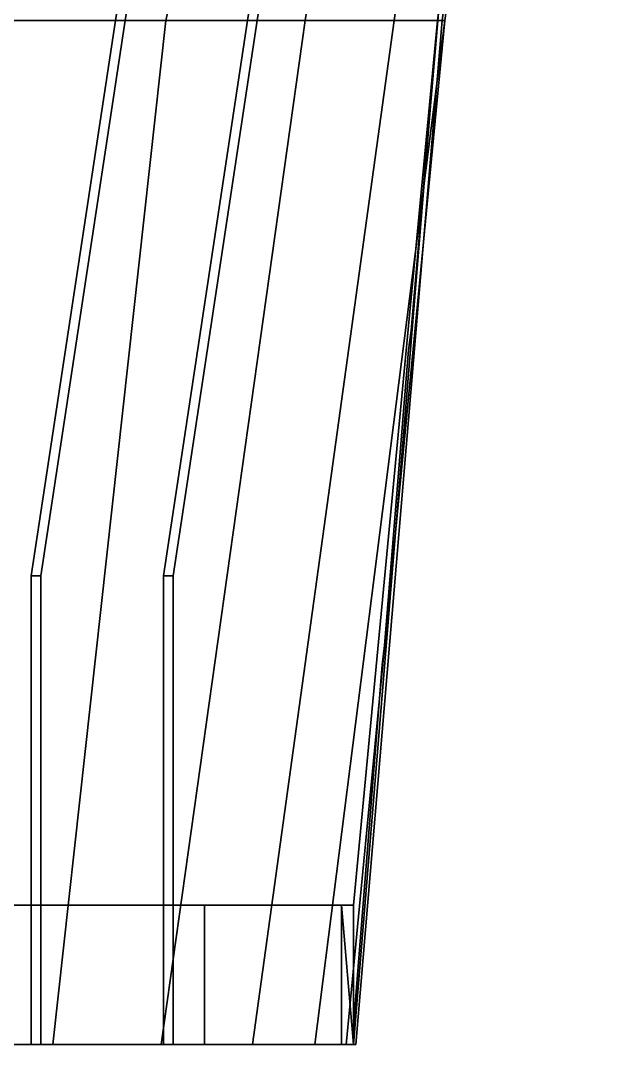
# Model space of a CAD drawing. Header units: millimetres. Extents: x -5 to 5, y -86 to 49.
# Drawn here: x 0.535 to 2.94, y -48.93 to -44.67 of the extents above; entities that cross this region are included whole.
import ezdxf

# ---------------------------------------------------------------- set-up
doc = ezdxf.new("R2010")
doc.units = ezdxf.units.MM
for name, color, linetype in [('deck', 3, 'Continuous'), ('railings', 6, 'Continuous'), ('rails', 4, 'Continuous')]:
    doc.layers.add(name, color=color, linetype=linetype)

msp = doc.modelspace()

# ---------------------------------------------------------------- linework, layer by layer
for points in [[(0, -44.67, -0.3), (1.26, -40.01, -0.89), (1.69, -40.01, -0.76), (0.39, -44.67, -0.28)], [(0, -44.67, -0.3), (0.66, -40.01, -1.04), (1.26, -40.01, -0.89), (0, -44.67, -0.3)], [(0, -44.67, -0.3), (0.22, -40.01, -1.15), (0.66, -40.01, -1.04), (0, -44.67, -0.3)], [(0.39, -44.67, -0.28), (1.69, -40.01, -0.76), (2.16, -40.01, -0.53), (1.14, -44.67, -0.16)], [(1.14, -44.67, -0.16), (2.16, -40.01, -0.53), (2.45, -40.01, -0.25), (1.72, -44.67, 0.2)], [(1.72, -44.67, 0.2), (2.45, -40.01, -0.25), (2.77, -40.01, 0.25), (2.09, -44.67, 0.65)], [(2.09, -44.67, 0.65), (2.77, -40.01, 0.25), (2.94, -40.01, 0.83), (2.3, -44.67, 1.25)], [(2.27, -44.67, 2.61), (2.88, -40.01, 2.55), (2.88, -40.01, 2.64), (2.27, -44.67, 2.72)], [(2.29, -44.67, 2.2), (2.91, -40.01, 2.2), (2.88, -40.01, 2.55), (2.27, -44.67, 2.61)], [(2.3, -44.67, 1.45), (2.94, -40.01, 1.45), (2.91, -40.01, 2.2), (2.29, -44.67, 2.2)], [(2.3, -44.67, 1.25), (2.94, -40.01, 0.83), (2.94, -40.01, 1.45), (2.3, -44.67, 1.45)], [(0.39, -48.93, 0.64), (0.39, -44.67, -0.28), (1.14, -44.67, -0.16), (0.67, -48.93, 0.67)], [(0.67, -48.93, 0.67), (1.14, -44.67, -0.16), (1.72, -44.67, 0.2), (1.12, -48.93, 0.78)], [(1.12, -48.93, 0.78), (1.72, -44.67, 0.2), (2.09, -44.67, 0.65), (1.5, -48.93, 1.03)], [(1.5, -48.93, 1.03), (2.09, -44.67, 0.65), (2.3, -44.67, 1.25), (1.76, -48.93, 1.4)], [(1.76, -48.93, 1.4), (2.3, -44.67, 1.25), (2.3, -44.67, 1.45), (1.89, -48.93, 1.82)], [(1.89, -48.93, 1.82), (2.3, -44.67, 1.45), (2.29, -44.67, 2.2), (1.93, -48.93, 2.2)], [(1.93, -48.93, 2.2), (2.29, -44.67, 2.2), (2.27, -44.67, 2.61), (1.92, -48.93, 2.63)], [(1.92, -48.93, 2.63), (2.27, -44.67, 2.61), (2.27, -44.67, 2.72), (1.92, -48.93, 2.72)], [(1.93, -48.93, 2.2), (1.3, -48.93, 2.36), (-1.3, -48.93, 2.36), (-1.93, -48.93, 2.2)], [(1.89, -48.93, 1.82), (1.93, -48.93, 2.2), (-1.93, -48.93, 2.2), (-1.89, -48.93, 1.82)], [(1.76, -48.93, 1.4), (1.89, -48.93, 1.82), (-1.89, -48.93, 1.82), (-1.76, -48.93, 1.4)], [(1.5, -48.93, 1.03), (1.76, -48.93, 1.4), (-1.76, -48.93, 1.4), (-1.5, -48.93, 1.03)], [(1.12, -48.93, 0.78), (1.5, -48.93, 1.03), (-1.5, -48.93, 1.03), (-1.12, -48.93, 0.78)], [(0.67, -48.93, 0.67), (1.12, -48.93, 0.78), (-1.12, -48.93, 0.78), (-0.67, -48.93, 0.67)], [(0.39, -48.93, 0.64), (0.67, -48.93, 0.67), (-0.67, -48.93, 0.67), (-0.39, -48.93, 0.64)], [(1.3, -48.93, 2.36), (1.93, -48.93, 2.2), (1.87, -48.93, 2.52)], [(1.93, -48.93, 2.2), (1.92, -48.93, 2.63), (1.87, -48.93, 2.52)]]:
    msp.add_3dface(points)
at = {"layer": 'deck', "color": 3}
for points in [[(2.27, -44.67, 2.72), (2.88, -40.01, 2.64), (-2.88, -40.01, 2.64), (-2.27, -44.67, 2.72)], [(1.92, -48.35, 2.72), (2.27, -44.67, 2.72), (-2.27, -44.67, 2.72), (-1.92, -48.35, 2.72)]]:
    msp.add_3dface(points, dxfattribs=at)
at = {"layer": 'deck'}
for points in [[(1.92, -48.93, 2.72), (2.27, -44.67, 2.72), (1.92, -48.35, 2.72), (1.92, -48.93, 2.72)], [(1.3, -48.93, 2.36), (1.3, -48.35, 2.72), (0.49, -48.35, 2.72), (0.49, -48.93, 2.36)], [(1.87, -48.93, 2.52), (1.87, -48.35, 2.72), (1.3, -48.35, 2.72), (1.3, -48.93, 2.36)], [(1.92, -48.93, 2.63), (1.87, -48.35, 2.72), (1.87, -48.35, 2.72), (1.87, -48.93, 2.52)], [(1.92, -48.93, 2.63), (1.92, -48.35, 2.72), (1.87, -48.35, 2.72), (1.92, -48.93, 2.63)], [(1.92, -48.93, 2.63), (1.92, -48.93, 2.72), (1.92, -48.35, 2.72), (1.92, -48.93, 2.63)]]:
    msp.add_3dface(points, dxfattribs=at)
at = {"layer": 'railings'}
for points in [[(2.16, -45.96, 3.83), (2.16, -45.96, 3.86), (2.29, -44.46, 3.88), (2.29, -44.46, 3.85)], [(2.29, -44.46, 3.85), (2.29, -44.46, 3.88), (2.16, -45.96, 3.86), (2.16, -45.96, 3.83)], [(2.16, -45.96, 3.32), (2.16, -45.96, 3.35), (2.29, -44.46, 3.37), (2.29, -44.46, 3.34)], [(2.29, -44.46, 3.34), (2.29, -44.46, 3.37), (2.16, -45.96, 3.35), (2.16, -45.96, 3.32)], [(2.15, -46.04, 2.72), (2.16, -45.96, 2.72), (2.16, -45.96, 3.86), (2.15, -46.04, 3.86)], [(2.15, -46.04, 3.86), (2.16, -45.96, 3.86), (2.16, -45.96, 2.72), (2.15, -46.04, 2.72)], [(2.15, -46.04, 3.83), (2.15, -46.04, 3.86), (2.05, -47.27, 3.86), (2.05, -47.27, 3.83)], [(2.05, -47.27, 3.83), (2.05, -47.27, 3.86), (2.15, -46.04, 3.86), (2.15, -46.04, 3.83)], [(2.15, -46.04, 3.32), (2.15, -46.04, 3.35), (2.05, -47.27, 3.35), (2.05, -47.27, 3.32)], [(2.05, -47.27, 3.32), (2.05, -47.27, 3.35), (2.15, -46.04, 3.35), (2.15, -46.04, 3.32)], [(2.04, -47.35, 3.86), (2.05, -47.27, 3.86), (2.05, -47.27, 2.72), (2.04, -47.35, 2.72)], [(2.04, -47.35, 2.72), (2.05, -47.27, 2.72), (2.05, -47.27, 3.86), (2.04, -47.35, 3.86)], [(2.04, -47.35, 3.83), (2.04, -47.35, 3.86), (1.92, -48.85, 3.86), (1.92, -48.85, 3.83)], [(1.92, -48.85, 3.83), (1.92, -48.85, 3.86), (2.04, -47.35, 3.86), (2.04, -47.35, 3.83)], [(1.92, -48.85, 3.32), (1.92, -48.85, 3.35), (2.04, -47.35, 3.35), (2.04, -47.35, 3.32)], [(2.04, -47.35, 3.32), (2.04, -47.35, 3.35), (1.92, -48.85, 3.35), (1.92, -48.85, 3.32)], [(1.92, -48.93, 3.86), (1.92, -48.85, 3.86), (1.92, -48.85, 2.72), (1.92, -48.93, 2.72)], [(1.92, -48.93, 2.72), (1.92, -48.85, 2.72), (1.92, -48.85, 3.86), (1.92, -48.93, 3.86)]]:
    msp.add_3dface(points, dxfattribs=at)
at = {"layer": 'rails'}
for points in [[(1.68, -40.01, 2.72), (0.93, -44.67, 2.8), (0.97, -44.67, 2.8), (1.72, -40.01, 2.72)], [(1.68, -40.01, 2.64), (0.93, -44.67, 2.72), (0.93, -44.67, 2.8), (1.68, -40.01, 2.72)], [(0.97, -44.67, 2.8), (0.97, -44.67, 2.72), (1.72, -40.01, 2.64), (1.72, -40.01, 2.72)], [(2.23, -40.01, 2.72), (1.48, -44.67, 2.8), (1.52, -44.67, 2.8), (2.27, -40.01, 2.72)], [(2.23, -40.01, 2.64), (1.48, -44.67, 2.72), (1.48, -44.67, 2.8), (2.23, -40.01, 2.72)], [(1.52, -44.67, 2.8), (1.52, -44.67, 2.72), (2.27, -40.01, 2.64), (2.27, -40.01, 2.72)], [(0.93, -44.67, 2.72), (0.58, -46.98, 2.72), (0.58, -46.98, 2.8), (0.93, -44.67, 2.8)], [(0.93, -44.67, 2.8), (0.58, -46.98, 2.8), (0.62, -46.98, 2.8), (0.97, -44.67, 2.8)], [(0.62, -46.98, 2.8), (0.62, -46.98, 2.72), (0.97, -44.67, 2.72), (0.97, -44.67, 2.8)], [(1.48, -44.67, 2.72), (1.13, -46.98, 2.72), (1.13, -46.98, 2.8), (1.48, -44.67, 2.8)], [(1.48, -44.67, 2.8), (1.13, -46.98, 2.8), (1.17, -46.98, 2.8), (1.52, -44.67, 2.8)], [(1.17, -46.98, 2.8), (1.17, -46.98, 2.72), (1.52, -44.67, 2.72), (1.52, -44.67, 2.8)], [(0.58, -46.98, 2.8), (0.58, -48.35, 2.8), (0.62, -48.35, 2.8), (0.62, -46.98, 2.8)], [(0.58, -46.98, 2.72), (0.58, -48.35, 2.72), (0.58, -48.35, 2.8), (0.58, -46.98, 2.8)], [(0.62, -48.35, 2.8), (0.62, -48.35, 2.72), (0.62, -46.98, 2.72), (0.62, -46.98, 2.8)], [(1.13, -46.98, 2.8), (1.13, -48.35, 2.8), (1.17, -48.35, 2.8), (1.17, -46.98, 2.8)], [(1.13, -46.98, 2.72), (1.13, -48.35, 2.72), (1.13, -48.35, 2.8), (1.13, -46.98, 2.8)], [(1.17, -48.35, 2.8), (1.17, -48.35, 2.72), (1.17, -46.98, 2.72), (1.17, -46.98, 2.8)], [(0.58, -48.35, 2.8), (0.58, -48.93, 2.44), (0.62, -48.93, 2.44), (0.62, -48.35, 2.8)], [(0.58, -48.35, 2.72), (0.58, -48.93, 2.36), (0.58, -48.93, 2.44), (0.58, -48.35, 2.8)], [(0.62, -48.93, 2.44), (0.62, -48.93, 2.36), (0.62, -48.35, 2.72), (0.62, -48.35, 2.8)], [(1.13, -48.35, 2.72), (1.13, -48.93, 2.36), (1.13, -48.93, 2.44), (1.13, -48.35, 2.8)], [(1.13, -48.35, 2.8), (1.13, -48.93, 2.44), (1.17, -48.93, 2.44), (1.17, -48.35, 2.8)], [(1.17, -48.93, 2.44), (1.17, -48.93, 2.36), (1.17, -48.35, 2.72), (1.17, -48.35, 2.8)], [(0.58, -48.93, 2.44), (0.58, -48.93, 2.36), (0.62, -48.93, 2.36), (0.62, -48.93, 2.44)], [(1.13, -48.93, 2.44), (1.13, -48.93, 2.36), (1.17, -48.93, 2.36), (1.17, -48.93, 2.44)]]:
    msp.add_3dface(points, dxfattribs=at)

doc.saveas('drawing.dxf')
